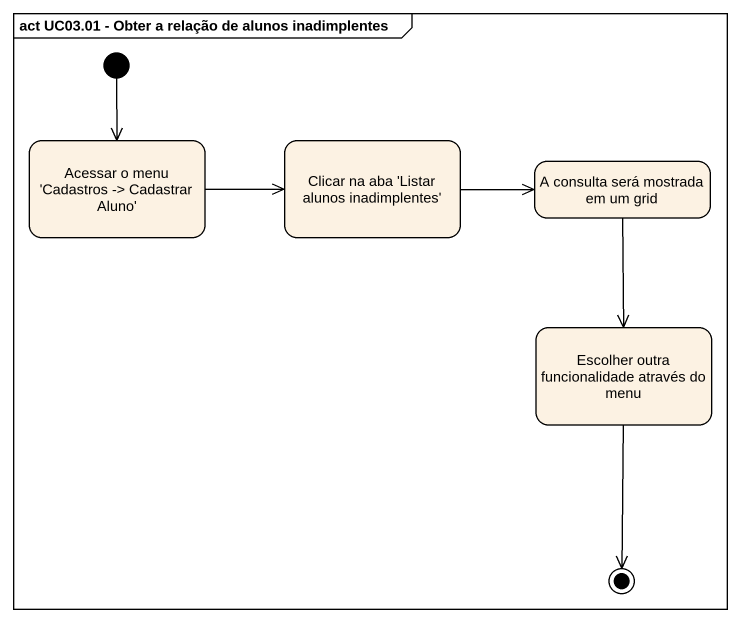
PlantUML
@startuml
mainframe act UC03.01 - Obter a relação de alunos inadimplentes
hide empty description
state "Acessar o menu 'Cadastros -> Cadastrar Aluno'" as Acessar_o_menu_Cadastros
state "Clicar na aba 'Listar alunos inadimplentes'" as Clicar_na_aba_Listar_alunos
state "A consulta será mostrada em um grid" as A_consulta_será_mostrada_em
state "Escolher outra funcionalidade através do menu" as Escolher_outra
[*] --> Acessar_o_menu_Cadastros
Acessar_o_menu_Cadastros -right-> Clicar_na_aba_Listar_alunos
Clicar_na_aba_Listar_alunos -right-> A_consulta_será_mostrada_em
A_consulta_será_mostrada_em --> Escolher_outra
Escolher_outra --> [*]
@enduml
